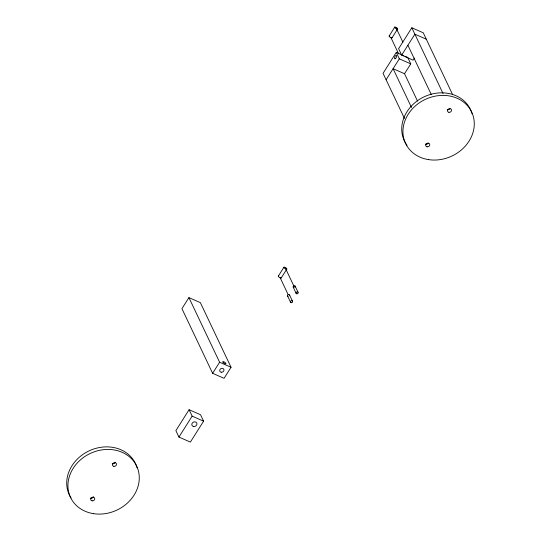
<?xml version="1.0" encoding="UTF-8"?>
<svg xmlns="http://www.w3.org/2000/svg" width="541" height="541" viewBox="0 0 541 541"><rect width="100%" height="100%" fill="white"/><g stroke="black" fill="none" stroke-linecap="round" stroke-linejoin="round"><path stroke-width="0.81" d="M188.91 297.604L181.932 308.661L212.62 373.297L224.062 378.328L231.048 367.271L200.353 302.635L188.91 297.604L219.605 362.24L231.048 367.271M389.162 35.963L394.747 27.118M392.015 37.856L397.601 29.004A1.718 0.527 32.3 0 0 395.796 27.26A1.718 0.527 32.3 0 0 395.126 27.922A1.718 0.527 32.3 0 0 397.601 29.004M403.897 55.75L396.276 52.396L383.055 73.326L404.526 118.54M452.682 94.743L423.265 32.798L411.823 27.767L398.609 48.697L401.665 55.128L413.101 60.159L414.426 58.07M386.112 79.757L399.326 58.827L396.276 52.396M401.665 55.128L414.879 34.198L426.322 39.229M189.093 409.706L175.879 430.636L178.936 437.067L190.371 442.098L203.592 421.168L200.535 414.737L189.093 409.706L192.15 416.137L203.592 421.168M212.62 373.297L219.605 362.24M404.6 73.63L410.768 63.858L407.711 57.427L405.425 56.42M278.365 276.052L283.951 267.2M178.936 437.067L192.15 416.137M281.219 277.939L286.804 269.093A1.718 0.527 32.3 0 0 284.999 267.349A1.718 0.527 32.3 0 0 284.336 268.005A1.718 0.527 32.3 0 0 286.804 269.093M399.326 58.827L410.768 63.858M411.823 27.767L443.045 93.512M407.894 45.255L431.366 94.689M396.174 28.064L402.869 42.157M390.967 37.714L398.683 53.958M417.537 101.106L404.533 73.732L393.091 68.7L411.512 107.483M295.122 286.108L298.05 292.289M285.377 268.147L294.176 286.676M293.236 287.237L296.17 293.418M289.536 294.96L292.465 301.134M280.177 277.797L288.238 294.784M287.65 296.089L290.585 302.263M392.015 37.539A1.718 0.527 32.3 0 1 391.089 37.762A1.718 0.527 32.3 0 1 389.25 36.43A1.718 0.527 32.3 0 1 389.851 35.97M281.077 277.391A1.718 0.527 32.3 0 1 280.644 277.966A1.718 0.527 32.3 0 1 278.662 276.762A1.718 0.527 32.3 0 1 278.75 275.984M293.405 287.427A1.102 0.94 -25.4 0 1 293.371 286.128A1.102 0.94 -25.4 0 1 294.811 285.831A1.102 0.94 -25.4 0 1 295.095 287.075M294.148 287.643A1.102 0.94 -25.4 0 1 293.621 287.562M288.035 296.407A1.102 0.94 -25.4 0 1 287.629 295.197A1.102 0.94 -25.4 0 1 288.982 294.581A1.102 0.94 -25.4 0 1 289.618 295.684M450.031 108.673A2.09 1.785 -25.4 0 1 447.224 109.593M428.242 143.176A2.09 1.785 -25.4 0 1 425.442 144.095M407.008 145.299A36.592 31.297 -25.4 0 1 423.691 97.022A36.592 31.297 -25.4 0 1 472.07 113.82M115.233 462.251A2.09 1.785 -25.4 0 1 112.217 463.63M93.451 496.753A2.09 1.785 -25.4 0 1 90.435 498.133M71.067 497.997A36.592 31.297 -25.4 0 1 89.542 450.66A36.592 31.297 -25.4 0 1 137.062 467.857M296.806 293.81A1.102 0.94 -25.4 0 0 298.152 292.512A1.102 0.94 -25.4 0 0 296.373 292.235A1.102 0.94 -25.4 0 0 296.806 293.81M291.22 302.656A1.102 0.94 -25.4 0 0 292.566 301.357A1.102 0.94 -25.4 0 0 290.788 301.08A1.102 0.94 -25.4 0 0 291.22 302.656M395.654 58.442A1.893 0.784 -66.3 0 0 396.438 55.446A1.893 0.784 -66.3 0 0 394.626 57.434A1.893 0.784 -66.3 0 0 395.654 58.442M428.546 159.622A36.592 31.297 -25.4 0 0 473.287 116.383A36.592 31.297 -25.4 0 0 414.007 107.172A36.592 31.297 -25.4 0 0 428.546 159.622M427.147 146.8A2.09 1.785 -25.4 0 0 429.703 144.325A2.09 1.785 -25.4 0 0 426.315 143.805A2.09 1.785 -25.4 0 0 427.147 146.8M448.929 112.298A2.09 1.785 -25.4 0 0 451.485 109.823A2.09 1.785 -25.4 0 0 448.104 109.302A2.09 1.785 -25.4 0 0 448.929 112.298M193.651 426.484A2.637 2.259 -25.4 0 0 196.877 423.36A2.637 2.259 -25.4 0 0 192.603 422.697A2.637 2.259 -25.4 0 0 193.651 426.484M221.228 372.201A2.198 1.88 -25.4 0 0 223.92 369.604A2.198 1.88 -25.4 0 0 220.356 369.05A2.198 1.88 -25.4 0 0 221.228 372.201M223.196 362.544A1.893 0.582 32.3 0 0 225.922 363.741A1.893 0.582 32.3 0 0 223.927 361.814A1.893 0.582 32.3 0 0 223.196 362.544M93.532 513.659A36.592 31.297 -25.4 0 0 138.28 470.42A36.592 31.297 -25.4 0 0 79 461.209A36.592 31.297 -25.4 0 0 93.532 513.659M92.139 500.838A2.09 1.785 -25.4 0 0 94.689 498.369A2.09 1.785 -25.4 0 0 91.307 497.842A2.09 1.785 -25.4 0 0 92.139 500.838M113.921 466.335A2.09 1.785 -25.4 0 0 116.477 463.867A2.09 1.785 -25.4 0 0 113.089 463.339A2.09 1.785 -25.4 0 0 113.921 466.335"/></g></svg>
